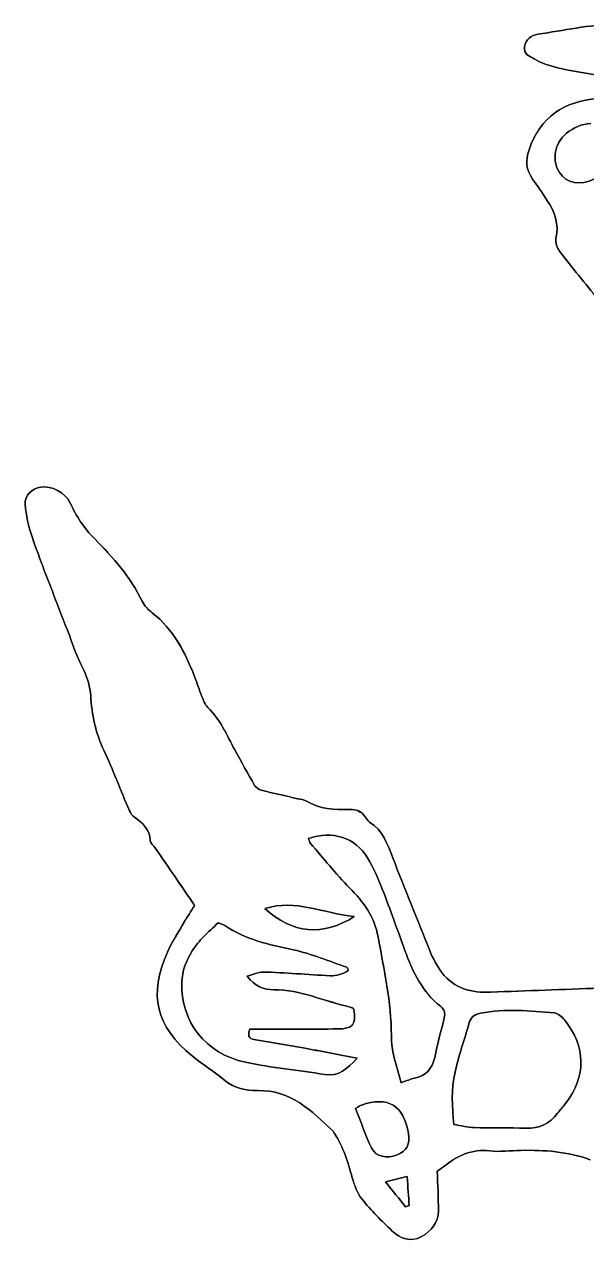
# Model space of a CAD drawing. Extents: x 0 to 300, y 0 to 232.
# Drawn here: x 74.4 to 101.8, y 82.6 to 141.9 of the extents above; entities that cross this region are included whole.
import ezdxf

# ---------------------------------------------------------------- set-up
doc = ezdxf.new("R2010")
doc.units = 0
doc.layers.get('0').update_dxf_attribs({"linetype": 'CONTINUOUS'})

msp = doc.modelspace()

# ---------------------------------------------------------------- linework, layer by layer
at = {"color": 7}
for points in [[(88.27638, 102.262304)], [(88.27638, 102.262304)], [(90.503247, 98.463195)], [(90.503247, 98.463195)], [(85.427227, 92.982381)], [(90.574505, 89.114733)], [(90.574505, 89.114733)], [(95.363348, 88.331045)], [(95.363348, 88.331045)], [(93.001979, 84.323744)], [(93.001979, 84.323744)]]:
    msp.add_lwpolyline(points, close=True, dxfattribs=at)
msp.add_lwpolyline([(85.427227, 92.982095), (85.427227, 92.982381)], dxfattribs=at)
for points in [[(103.193224, 141.92122), (101.945361, 141.906911), (100.699786, 141.621166), (99.455214, 141.443308)], [(99.455643, 141.443022), (100.700216, 141.62088), (101.94579, 141.906768), (103.193654, 141.920934)], [(99.455214, 141.443308), (99.110516, 141.394086), (98.868842, 141.18475), (98.803594, 140.825887)], [(98.804024, 140.825601), (98.869271, 141.184464), (99.110946, 141.3938), (99.455643, 141.443022)], [(98.803594, 140.825887), (98.73663, 140.457867), (99.052995, 140.367865), (99.277785, 140.238514)], [(99.278215, 140.238228), (99.053425, 140.367579), (98.737059, 140.457724), (98.804024, 140.825601)], [(99.277785, 140.238514), (99.965606, 139.842592), (100.737991, 139.728837), (101.505654, 139.594335)], [(101.506083, 139.594049), (100.738277, 139.728551), (99.966035, 139.842305), (99.278215, 140.238228)], [(101.505654, 139.594335), (102.247847, 139.464269), (102.990184, 139.325045), (103.720501, 139.141464)], [(103.72093, 139.141178), (102.990756, 139.324759), (102.248276, 139.46384), (101.506083, 139.594049)], [(102.368327, 138.309412), (100.726544, 138.183209), (99.572974, 137.410681), (99.023233, 135.810393)], [(99.023663, 135.810107), (99.573404, 137.410538), (100.726973, 138.182923), (102.368756, 138.309126)], [(100.85246, 136.6144), (101.198302, 136.881831), (101.579916, 137.076429), (102.039512, 137.087304)], [(102.039512, 137.087161), (101.579916, 137.076286), (101.198302, 136.881544), (100.85246, 136.614257)], [(100.500609, 134.705474), (100.117851, 135.279969), (100.271097, 136.164963), (100.85246, 136.6144)], [(100.85246, 136.614257), (100.271097, 136.16482), (100.117851, 135.279826), (100.500609, 134.705331)], [(99.023233, 135.810393), (98.845233, 135.292131), (98.872419, 134.829817), (99.1978, 134.382955)], [(99.198229, 134.382669), (98.872992, 134.82953), (98.845662, 135.291845), (99.023663, 135.810107)], [(99.1978, 134.382955), (99.440046, 134.050134), (99.674566, 133.710874), (99.897926, 133.365319)], [(99.898355, 133.365033), (99.674853, 133.710731), (99.440476, 134.049848), (99.198229, 134.382669)], [(102.210072, 134.39197), (101.502506, 134.043123), (100.859329, 134.167323), (100.500609, 134.705474)], [(100.500609, 134.705331), (100.859329, 134.16718), (101.502363, 134.043123), (102.210072, 134.391826)], [(99.897926, 133.365319), (100.26752, 132.793256), (100.502898, 132.196868), (100.333626, 131.484151)], [(100.334055, 131.483865), (100.503328, 132.196582), (100.267949, 132.79297), (99.898355, 133.365033)], [(100.333626, 131.484151), (100.290271, 131.301715), (100.389144, 131.032997), (100.511913, 130.872167)], [(100.512342, 130.871881), (100.389573, 131.032711), (100.2907, 131.301428), (100.334055, 131.483865)], [(100.511913, 130.872167), (101.122323, 130.073168), (101.759634, 129.29463), (102.394368, 128.514375)], [(102.394798, 128.514089), (101.75992, 129.294201), (101.122609, 130.072881), (100.512342, 130.871881)], [(75.241849, 119.384551), (74.815306, 119.316156), (74.439988, 118.972317), (74.478908, 118.546919)], [(74.479337, 118.546632), (74.44056, 118.972031), (74.815735, 119.315869), (75.242278, 119.384265)], [(76.65784, 118.6332), (76.434338, 119.107678), (75.753672, 119.46654), (75.241849, 119.384551)], [(75.242278, 119.384265), (75.754244, 119.466254), (76.43491, 119.107391), (76.65827, 118.632914)], [(74.478908, 118.546919), (74.527844, 118.011772), (74.639166, 117.469472), (74.813446, 116.961083)], [(74.813875, 116.960797), (74.639595, 117.469186), (74.52813, 118.011486), (74.479337, 118.546632)], [(77.868931, 116.853911), (77.338363, 117.384764), (76.967481, 117.975714), (76.65784, 118.6332)], [(76.65827, 118.632914), (76.96791, 117.975428), (77.338792, 117.384478), (77.86936, 116.853624)], [(74.813446, 116.961083), (75.190624, 115.860885), (75.623606, 114.779861), (76.036412, 113.691826)], [(76.036842, 113.69154), (75.623892, 114.779575), (75.19091, 115.860456), (74.813875, 116.960797)], [(80.180791, 113.818029), (79.612305, 114.986622), (78.768806, 115.953319), (77.868931, 116.853911)], [(77.86936, 116.853624), (78.769235, 115.953033), (79.612735, 114.986336), (80.18122, 113.817743)], [(76.036412, 113.691826), (76.295257, 113.009872), (76.580859, 112.337362), (76.814664, 111.647252)], [(76.815093, 111.646966), (76.581289, 112.337076), (76.295686, 113.009586), (76.036842, 113.69154)], [(80.672009, 113.255553), (80.477983, 113.406081), (80.286389, 113.601108), (80.180791, 113.818029)], [(80.18122, 113.817743), (80.286676, 113.600822), (80.478269, 113.405794), (80.672439, 113.255267)], [(82.727601, 110.15242), (82.272011, 111.338041), (81.709535, 112.45083), (80.672009, 113.255553)], [(80.672439, 113.255267), (81.709964, 112.450544), (82.27244, 111.337898), (82.72803, 110.152134)], [(76.814664, 111.647252), (77.090393, 110.833229), (77.627542, 110.119367), (77.673903, 109.213768)], [(77.674332, 109.213482), (77.627972, 110.119081), (77.090822, 110.8328), (76.815093, 111.646966)], [(83.085319, 109.188155), (82.955825, 109.50538), (82.850513, 109.832334), (82.727601, 110.15242)], [(82.72803, 110.152134), (82.850942, 109.832048), (82.956254, 109.505093), (83.085748, 109.187869)], [(77.673903, 109.213768), (77.720692, 108.30173), (77.909424, 107.418023), (78.303773, 106.573808)], [(78.304202, 106.573522), (77.909854, 107.417737), (77.720978, 108.301444), (77.674332, 109.213482)], [(83.371636, 108.649146), (83.231697, 108.783075), (83.1623, 108.999423), (83.085319, 109.188155)], [(83.085748, 109.187869), (83.162729, 108.99928), (83.232126, 108.782789), (83.372066, 108.648859)], [(84.691473, 106.580963), (84.2997, 107.300691), (83.98219, 108.064205), (83.371636, 108.649146)], [(83.372066, 108.648859), (83.982762, 108.063919), (84.300129, 107.300405), (84.691902, 106.580676)], [(78.303773, 106.573808), (78.75693, 105.603677), (79.13697, 104.599491), (79.558218, 103.614335)], [(79.558648, 103.614049), (79.137399, 104.599204), (78.757216, 105.603248), (78.304202, 106.573522)], [(85.652733, 104.852898), (85.320341, 105.422099), (85.006694, 106.002032), (84.691473, 106.580963)], [(84.691902, 106.580676), (85.007123, 106.001746), (85.320914, 105.42167), (85.653162, 104.852612)], [(85.970244, 104.623243), (85.850766, 104.654293), (85.713831, 104.748301), (85.652733, 104.852898)], [(85.653162, 104.852612), (85.71426, 104.748015), (85.851052, 104.653864), (85.970673, 104.622957)], [(87.76327, 104.198131), (87.165022, 104.337927), (86.564628, 104.469138), (85.970244, 104.623243)], [(85.970673, 104.622957), (86.565057, 104.468852), (87.165594, 104.337641), (87.763699, 104.197845)], [(88.157189, 104.097254), (88.047298, 104.16565), (87.895768, 104.167224), (87.76327, 104.198131)], [(87.763699, 104.197845), (87.896341, 104.166938), (88.04787, 104.165221), (88.157618, 104.096968)], [(90.279172, 103.675719), (89.546566, 103.65397), (88.813816, 103.68917), (88.157189, 104.097254)], [(88.157618, 104.096968), (88.814102, 103.68874), (89.546995, 103.653541), (90.279602, 103.675433)], [(79.558218, 103.614335), (79.609873, 103.493283), (79.700876, 103.370085), (79.806761, 103.294964)], [(79.80719, 103.294678), (79.701163, 103.369799), (79.610302, 103.49314), (79.558648, 103.614049)], [(79.806761, 103.294964), (80.206261, 103.011938), (80.551244, 102.714603), (80.56727, 102.162715)], [(80.567699, 102.162429), (80.551673, 102.714316), (80.20669, 103.011795), (79.80719, 103.294678)], [(91.03825, 103.324583), (90.850663, 103.587578), (90.618432, 103.685736), (90.279172, 103.675719)], [(90.279602, 103.675433), (90.618862, 103.685449), (90.851092, 103.587292), (91.03868, 103.324297)], [(91.258891, 103.064594), (91.167029, 103.122687), (91.104357, 103.232006), (91.03825, 103.324583)], [(91.03868, 103.324297), (91.104786, 103.23172), (91.167458, 103.122401), (91.25932, 103.064308)], [(92.38556, 101.327801), (92.128718, 101.987719), (91.902926, 102.656509), (91.258891, 103.064594)], [(91.25932, 103.064308), (91.903356, 102.656223), (92.129147, 101.987576), (92.385989, 101.327515)], [(80.56727, 102.162715), (80.57099, 102.031075), (80.744984, 101.906446), (80.835272, 101.774806)], [(80.835701, 101.774519), (80.745413, 101.90616), (80.571419, 102.030789), (80.567699, 102.162429)], [(91.156154, 101.313635), (90.53859, 102.323974), (89.471445, 102.659657), (88.27638, 102.262304)], [(88.27638, 102.262304), (89.471588, 102.659514), (90.538733, 102.323974), (91.156011, 101.313492)], [(88.27638, 102.262304), (88.311151, 102.179742), (88.32732, 102.08416), (88.381693, 102.021202)], [(88.38155, 102.021059), (88.32732, 102.08416), (88.311151, 102.179742), (88.27638, 102.262304)], [(80.835272, 101.774806), (81.466716, 100.855041), (82.096729, 99.934561), (82.735614, 99.001775)], [(82.736043, 99.001489), (82.097158, 99.934275), (81.467002, 100.854755), (80.835701, 101.774519)], [(90.28046, 99.864734), (89.607378, 100.543969), (89.008129, 101.296465), (88.38155, 102.021059)], [(88.381693, 102.021202), (89.008272, 101.296608), (89.607521, 100.544112), (90.280603, 99.864877)], [(91.156011, 101.313492), (91.451486, 100.829714), (91.680426, 100.298861), (91.887759, 99.769152)], [(91.887902, 99.769295), (91.680569, 100.299004), (91.451629, 100.829857), (91.156154, 101.313635)], [(94.187743, 96.80138), (93.572468, 98.304225), (92.97465, 99.81451), (92.38556, 101.327801)], [(92.385989, 101.327515), (92.975079, 99.814224), (93.572754, 98.303939), (94.188173, 96.801093)], [(91.670267, 97.476894), (91.497131, 98.43472), (90.959123, 99.179776), (90.28046, 99.864734)], [(90.280603, 99.864877), (90.959266, 99.179919), (91.497131, 98.434863), (91.67041, 97.477037)], [(91.887759, 99.769152), (92.270661, 98.790864), (92.617933, 97.798841), (92.975079, 96.81068)], [(92.975222, 96.810823), (92.618076, 97.798984), (92.270804, 98.791008), (91.887902, 99.769295)], [(90.503247, 98.463195), (88.990815, 98.62102), (87.653522, 99.321718), (86.150104, 98.850246)], [(86.150104, 98.850246), (87.653665, 99.321718), (88.990815, 98.620877), (90.503247, 98.463195)], [(82.735614, 99.001775), (82.555467, 98.717174), (82.389056, 98.472209), (82.240818, 98.216798)], [(82.241247, 98.216512), (82.389342, 98.471923), (82.555753, 98.716888), (82.736043, 99.001489)], [(86.150104, 98.850246), (87.477524, 97.633861), (89.016285, 97.478182), (90.503247, 98.463195)], [(90.503247, 98.463195), (89.016141, 97.478182), (87.477524, 97.633861), (86.150104, 98.850246)], [(82.240818, 98.216798), (81.9545, 97.722718), (81.637562, 97.24123), (81.405332, 96.722252)], [(81.405761, 96.721966), (81.637991, 97.240944), (81.954787, 97.722432), (82.241247, 98.216512)], [(83.174319, 97.483763), (83.39081, 97.71585), (83.634774, 97.922325), (83.878737, 98.151264)], [(83.878881, 98.151551), (83.634917, 97.922611), (83.390953, 97.716136), (83.174462, 97.484049)], [(83.878737, 98.151264), (84.006371, 98.103616), (84.122272, 98.083584), (84.210986, 98.023345)], [(84.211129, 98.023631), (84.122415, 98.08387), (84.006514, 98.103903), (83.878881, 98.151551)], [(84.210986, 98.023345), (85.220466, 97.339244), (86.369028, 97.082975), (87.542629, 96.838439)], [(87.542772, 96.838725), (86.369028, 97.083261), (85.22061, 97.339531), (84.211129, 98.023631)], [(82.618568, 96.788502), (82.777681, 97.03733), (82.97228, 97.267272), (83.174319, 97.483763)], [(83.174462, 97.484049), (82.972423, 97.267415), (82.777824, 97.037617), (82.618711, 96.788788)], [(92.316162, 92.660006), (92.317736, 94.296924), (91.958444, 95.881901), (91.670267, 97.476894)], [(91.67041, 97.477037), (91.95873, 95.882044), (92.317879, 94.297067), (92.316305, 92.660149)], [(82.111181, 95.245449), (82.125776, 95.815222), (82.319659, 96.321179), (82.618568, 96.788502)], [(82.618711, 96.788788), (82.319802, 96.321322), (82.125919, 95.815509), (82.111324, 95.245735)], [(87.542629, 96.838439), (88.429484, 96.653714), (89.277991, 96.284405), (90.141952, 95.992221)], [(90.142095, 95.992507), (89.278134, 96.284692), (88.429627, 96.654), (87.542772, 96.838725)], [(92.975079, 96.81068), (93.352686, 95.76643), (93.833459, 94.787856), (94.722746, 94.073278)], [(94.72289, 94.073421), (93.833602, 94.787999), (93.352829, 95.766573), (92.975222, 96.810823)], [(94.781269, 95.727653), (94.536304, 96.050601), (94.341848, 96.424631), (94.187743, 96.80138)], [(94.188173, 96.801093), (94.342421, 96.424345), (94.536876, 96.050315), (94.781698, 95.727367)], [(81.405332, 96.722252), (80.478412, 94.649777), (80.851441, 93.105579), (82.614848, 91.66927)], [(82.615277, 91.668984), (80.852013, 93.105293), (80.478842, 94.649491), (81.405761, 96.721966)], [(86.057956, 95.752836), (85.826155, 95.751405), (85.595069, 95.636363), (85.297877, 95.554947)], [(85.297877, 95.554947), (85.662177, 95.062297), (86.098593, 94.896745), (86.589239, 94.897032)], [(85.29802, 95.555233), (85.595212, 95.636506), (85.826155, 95.751692), (86.058099, 95.753122)], [(86.589382, 94.897318), (86.098736, 94.897032), (85.66232, 95.06244), (85.29802, 95.555233)], [(87.696448, 95.674997), (87.150427, 95.706333), (86.603977, 95.755841), (86.057956, 95.752836)], [(86.058099, 95.753122), (86.60412, 95.756127), (87.15057, 95.706619), (87.696591, 95.675283)], [(89.336085, 95.579701), (88.789205, 95.5973), (88.243041, 95.643661), (87.696448, 95.674997)], [(87.696591, 95.675283), (88.243184, 95.643947), (88.789348, 95.597587), (89.336228, 95.579987)], [(90.21464, 95.836685), (89.956654, 95.643088), (89.65288, 95.569542), (89.336085, 95.579701)], [(89.336228, 95.579987), (89.653023, 95.569828), (89.956797, 95.643375), (90.214783, 95.836972)], [(90.141952, 95.992221), (90.169138, 95.983064), (90.177724, 95.918674), (90.21464, 95.836685)], [(90.214783, 95.836972), (90.177867, 95.918961), (90.169281, 95.983207), (90.142095, 95.992507)], [(97.165102, 94.777554), (96.228597, 94.741925), (95.376369, 94.943535), (94.781269, 95.727653)], [(94.781698, 95.727367), (95.376798, 94.943392), (96.229026, 94.741639), (97.165532, 94.777268)], [(85.219322, 91.360917), (83.245863, 91.786029), (82.062388, 93.334662), (82.111181, 95.245449)], [(82.111324, 95.245735), (82.062531, 93.334948), (83.246006, 91.786172), (85.219465, 91.361203)], [(102.448742, 94.973154), (100.687481, 94.910482), (98.92622, 94.844805), (97.165102, 94.777554)], [(97.165532, 94.777268), (98.926649, 94.844519), (100.68791, 94.910339), (102.449171, 94.972868)], [(86.589239, 94.897032), (87.898916, 94.897604), (89.073663, 94.326113), (90.317091, 94.048524)], [(90.317234, 94.04881), (89.073806, 94.326257), (87.899059, 94.89789), (86.589382, 94.897318)], [(90.492659, 93.950939), (90.603694, 93.184277), (90.454597, 92.993113), (89.691227, 92.986102)], [(89.69137, 92.986388), (90.454597, 92.993399), (90.603694, 93.184564), (90.492802, 93.951225)], [(90.317091, 94.048524), (90.380621, 94.034216), (90.436139, 93.983276), (90.492659, 93.950939)], [(90.492802, 93.951225), (90.436282, 93.983563), (90.380764, 94.034502), (90.317234, 94.04881)], [(94.722746, 94.073278), (94.911479, 93.921606), (94.948252, 93.750617), (94.893306, 93.529833)], [(94.89345, 93.529976), (94.948395, 93.75076), (94.911479, 93.921749), (94.72289, 94.073421)], [(100.269237, 93.765355), (99.065444, 93.875246), (97.859505, 93.985137), (96.653423, 93.752477)], [(96.653423, 93.752477), (97.859505, 93.985137), (99.065444, 93.875103), (100.269237, 93.765355)], [(100.747721, 93.428098), (100.627527, 93.576623), (100.439225, 93.749901), (100.269237, 93.765355)], [(100.269237, 93.765355), (100.439225, 93.749901), (100.627527, 93.576623), (100.747721, 93.428098)], [(94.893306, 93.529833), (94.733621, 92.887228), (94.566495, 92.245625), (94.429131, 91.598155)], [(94.429275, 91.598298), (94.566495, 92.245768), (94.733764, 92.887371), (94.89345, 93.529976)], [(96.095382, 93.240224), (95.873168, 92.451098), (95.600444, 91.674421), (95.417435, 90.87671)], [(95.417435, 90.87671), (95.600444, 91.674278), (95.873311, 92.451098), (96.095382, 93.240224)], [(96.653423, 93.752477), (96.339489, 93.691951), (96.178516, 93.535413), (96.095382, 93.240224)], [(96.095382, 93.240224), (96.178516, 93.535413), (96.339489, 93.691951), (96.653423, 93.752477)], [(100.805242, 89.348109), (101.818442, 90.688836), (101.802703, 92.12443), (100.747721, 93.428098)], [(100.747721, 93.428098), (101.802846, 92.124573), (101.818442, 90.688836), (100.805242, 89.348109)], [(85.72256, 92.453531), (85.470011, 92.495312), (85.262248, 92.562277), (85.427227, 92.982381)], [(85.427227, 92.982381), (85.262391, 92.562277), (85.470011, 92.495312), (85.722416, 92.453245)], [(85.427227, 92.982381), (85.671048, 92.982381), (85.896697, 92.982238), (86.122345, 92.982381)], [(86.122202, 92.982095), (85.896697, 92.982238), (85.671048, 92.982095), (85.427227, 92.982095)], [(89.691227, 92.986102), (88.5016, 92.974941), (87.311973, 92.982524), (86.122202, 92.982095)], [(86.122345, 92.982381), (87.311973, 92.982381), (88.501743, 92.975227), (89.69137, 92.986388)], [(92.316305, 92.660149), (92.31559, 91.882327), (92.572575, 91.151294), (92.798796, 90.368464)], [(92.798652, 90.368321), (92.572432, 91.151151), (92.31559, 91.882184), (92.316162, 92.660006)], [(85.722416, 92.453245), (86.488935, 92.325611), (87.256169, 92.201268), (88.020684, 92.062187)], [(88.020827, 92.062473), (87.256312, 92.201697), (86.489078, 92.32604), (85.72256, 92.453531)], [(88.020684, 92.062187), (88.866186, 91.908369), (89.708827, 91.739382), (90.649339, 91.558377)], [(90.649482, 91.558663), (89.70897, 91.739669), (88.866329, 91.908512), (88.020827, 92.062473)], [(82.614848, 91.66927), (83.128674, 91.25074), (83.693583, 90.895025), (84.209269, 90.478784)], [(84.209698, 90.478498), (83.694012, 90.894739), (83.129103, 91.250597), (82.615277, 91.668984)], [(90.649339, 91.558377), (90.166706, 91.04312), (89.766777, 90.656784), (89.078098, 90.768536)], [(89.078241, 90.768822), (89.76692, 90.657071), (90.166849, 91.043406), (90.649482, 91.558663)], [(94.429131, 91.598155), (94.3118, 91.04498), (94.004305, 90.709584), (93.449556, 90.588103)], [(93.449699, 90.588246), (94.004449, 90.709727), (94.311943, 91.04498), (94.429275, 91.598298)], [(89.078098, 90.768536), (87.793318, 90.977157), (86.489078, 91.087477), (85.219322, 91.360917)], [(85.219465, 91.361203), (86.489221, 91.087763), (87.793604, 90.977443), (89.078241, 90.768822)], [(95.417435, 90.87671), (95.227988, 90.05081), (95.271486, 89.206738), (95.363348, 88.331045)], [(95.363348, 88.331045), (95.271486, 89.206738), (95.227988, 90.05081), (95.417435, 90.87671)], [(84.209269, 90.478784), (84.684319, 90.095024), (85.231198, 89.964958), (85.808269, 89.98127)], [(85.808698, 89.980983), (85.231627, 89.964672), (84.684748, 90.094738), (84.209698, 90.478498)], [(93.449556, 90.588103), (93.25367, 90.545033), (93.067084, 90.460469), (92.798652, 90.368321)], [(92.798796, 90.368464), (93.067227, 90.460755), (93.253956, 90.545176), (93.449699, 90.588246)], [(85.808269, 89.98127), (87.418573, 90.026485), (88.430199, 88.989532), (89.475738, 88.003804)], [(89.476167, 88.003518), (88.430629, 88.989389), (87.419002, 90.026342), (85.808698, 89.980983)], [(93.15308, 87.894772), (92.907828, 89.274419), (92.168353, 89.720279), (90.85796, 89.27542)], [(90.858103, 89.27542), (92.168353, 89.720135), (92.907828, 89.273989), (93.153223, 87.894772)], [(90.85796, 89.27542), (90.796147, 89.254243), (90.741773, 89.210602), (90.574505, 89.114733)], [(90.574505, 89.114733), (90.741773, 89.210602), (90.796147, 89.254387), (90.858103, 89.27542)], [(90.574505, 89.114733), (90.837785, 88.448519), (91.052273, 87.802051), (91.347032, 87.194789)], [(91.347176, 87.194789), (91.052273, 87.802051), (90.837928, 88.448376), (90.574505, 89.114733)], [(100.408604, 88.876922), (100.533805, 89.039613), (100.681757, 89.184417), (100.805242, 89.348109)], [(100.805242, 89.348109), (100.681614, 89.184417), (100.533805, 89.039613), (100.408604, 88.876922)], [(98.876712, 88.146748), (99.528331, 88.122423), (100.020551, 88.372969), (100.408604, 88.876922)], [(100.408604, 88.876922), (100.020551, 88.373112), (99.528331, 88.122567), (98.876712, 88.146748)], [(89.475738, 88.003804), (89.508218, 87.973327), (89.526391, 87.927968), (89.551431, 87.889764)], [(89.55186, 87.889477), (89.526677, 87.927682), (89.508505, 87.97304), (89.476167, 88.003518)], [(89.551431, 87.889764), (89.985557, 87.230704), (90.198901, 86.48665), (90.411814, 85.73673)], [(90.412244, 85.736444), (90.19933, 86.486364), (89.985987, 87.230275), (89.55186, 87.889477)], [(92.601764, 86.855386), (93.065081, 87.040684), (93.244798, 87.379228), (93.15308, 87.894772)], [(93.153223, 87.894772), (93.244942, 87.379228), (93.065224, 87.040684), (92.601908, 86.855386)], [(95.363348, 88.331045), (95.723928, 88.27338), (96.035286, 88.189674), (96.34879, 88.179944)], [(96.34879, 88.179944), (96.035286, 88.189674), (95.723928, 88.27338), (95.363348, 88.331045)], [(96.34879, 88.179944), (97.191001, 88.153903), (98.03493, 88.178084), (98.876712, 88.146748)], [(98.876712, 88.146748), (98.03493, 88.178227), (97.191001, 88.154046), (96.34879, 88.179944)], [(91.347032, 87.194789), (91.561663, 86.752792), (92.087366, 86.649627), (92.601764, 86.855386)], [(92.601908, 86.855386), (92.087509, 86.649627), (91.561663, 86.752792), (91.347176, 87.194789)], [(94.861684, 86.274309), (95.517167, 86.808024), (96.221013, 87.14943), (97.111731, 87.044404)], [(97.11216, 87.044118), (96.221442, 87.149144), (95.517596, 86.807881), (94.862113, 86.274023)], [(97.111731, 87.044404), (97.60667, 86.986025), (98.116919, 87.061861), (98.6203, 87.070446)], [(98.620729, 87.07016), (98.117348, 87.061575), (97.607099, 86.985738), (97.11216, 87.044118)], [(98.6203, 87.070446), (99.770435, 87.089906), (100.913273, 87.022941), (102.000449, 86.610421)], [(102.000879, 86.610134), (100.913702, 87.022655), (99.770864, 87.08962), (98.620729, 87.07016)], [(94.552473, 86.054097), (94.640758, 86.116484), (94.756658, 86.188743), (94.861684, 86.274309)], [(94.612712, 84.126856), (94.608992, 84.760446), (94.574365, 85.39375), (94.552473, 86.054097)], [(94.862113, 86.274023), (94.757087, 86.188456), (94.641187, 86.116054), (94.552902, 86.053811)], [(94.552902, 86.053811), (94.574794, 85.393607), (94.609421, 84.76016), (94.613142, 84.126569)], [(90.411814, 85.73673), (90.515553, 85.371428), (90.65449, 84.983376), (90.887579, 84.694483)], [(90.888009, 84.694196), (90.65492, 84.983233), (90.515982, 85.371142), (90.412244, 85.736444)], [(93.087403, 85.793536), (92.697061, 85.7001), (92.407595, 85.630702), (92.028128, 85.539985)], [(92.028128, 85.539985), (92.397007, 85.079244), (92.699493, 84.701494), (93.001979, 84.323744)], [(92.028271, 85.539842), (92.407738, 85.630702), (92.697204, 85.699957), (93.087546, 85.793393)], [(93.001979, 84.323744), (92.699493, 84.701494), (92.397007, 85.079244), (92.028271, 85.539842)], [(93.185703, 84.384413), (93.155083, 84.823118), (93.124462, 85.26211), (93.087403, 85.793536)], [(93.087546, 85.793393), (93.124605, 85.261967), (93.155226, 84.823118), (93.185847, 84.384269)], [(90.887579, 84.694483), (91.330864, 84.145028), (91.837249, 83.642791), (92.347928, 83.152861)], [(92.348357, 83.152575), (91.837679, 83.642648), (91.331436, 84.144885), (90.888009, 84.694196)], [(93.001979, 84.323744), (93.063221, 84.343919), (93.124462, 84.364094), (93.185703, 84.384413)], [(93.185847, 84.384269), (93.124462, 84.364094), (93.063221, 84.343919), (93.001979, 84.323744)], [(93.788959, 82.874699), (94.247554, 83.137837), (94.61629, 83.537479), (94.612712, 84.126856)], [(94.613142, 84.126569), (94.616719, 83.537193), (94.247983, 83.13755), (93.789388, 82.874413)], [(92.347928, 83.152861), (92.754439, 82.762805), (93.269839, 82.576935), (93.788959, 82.874699)], [(93.789388, 82.874413), (93.270268, 82.576648), (92.754868, 82.762662), (92.348357, 83.152575)]]:
    msp.add_open_spline(points, degree=3, dxfattribs=at)

doc.saveas('drawing.dxf')
